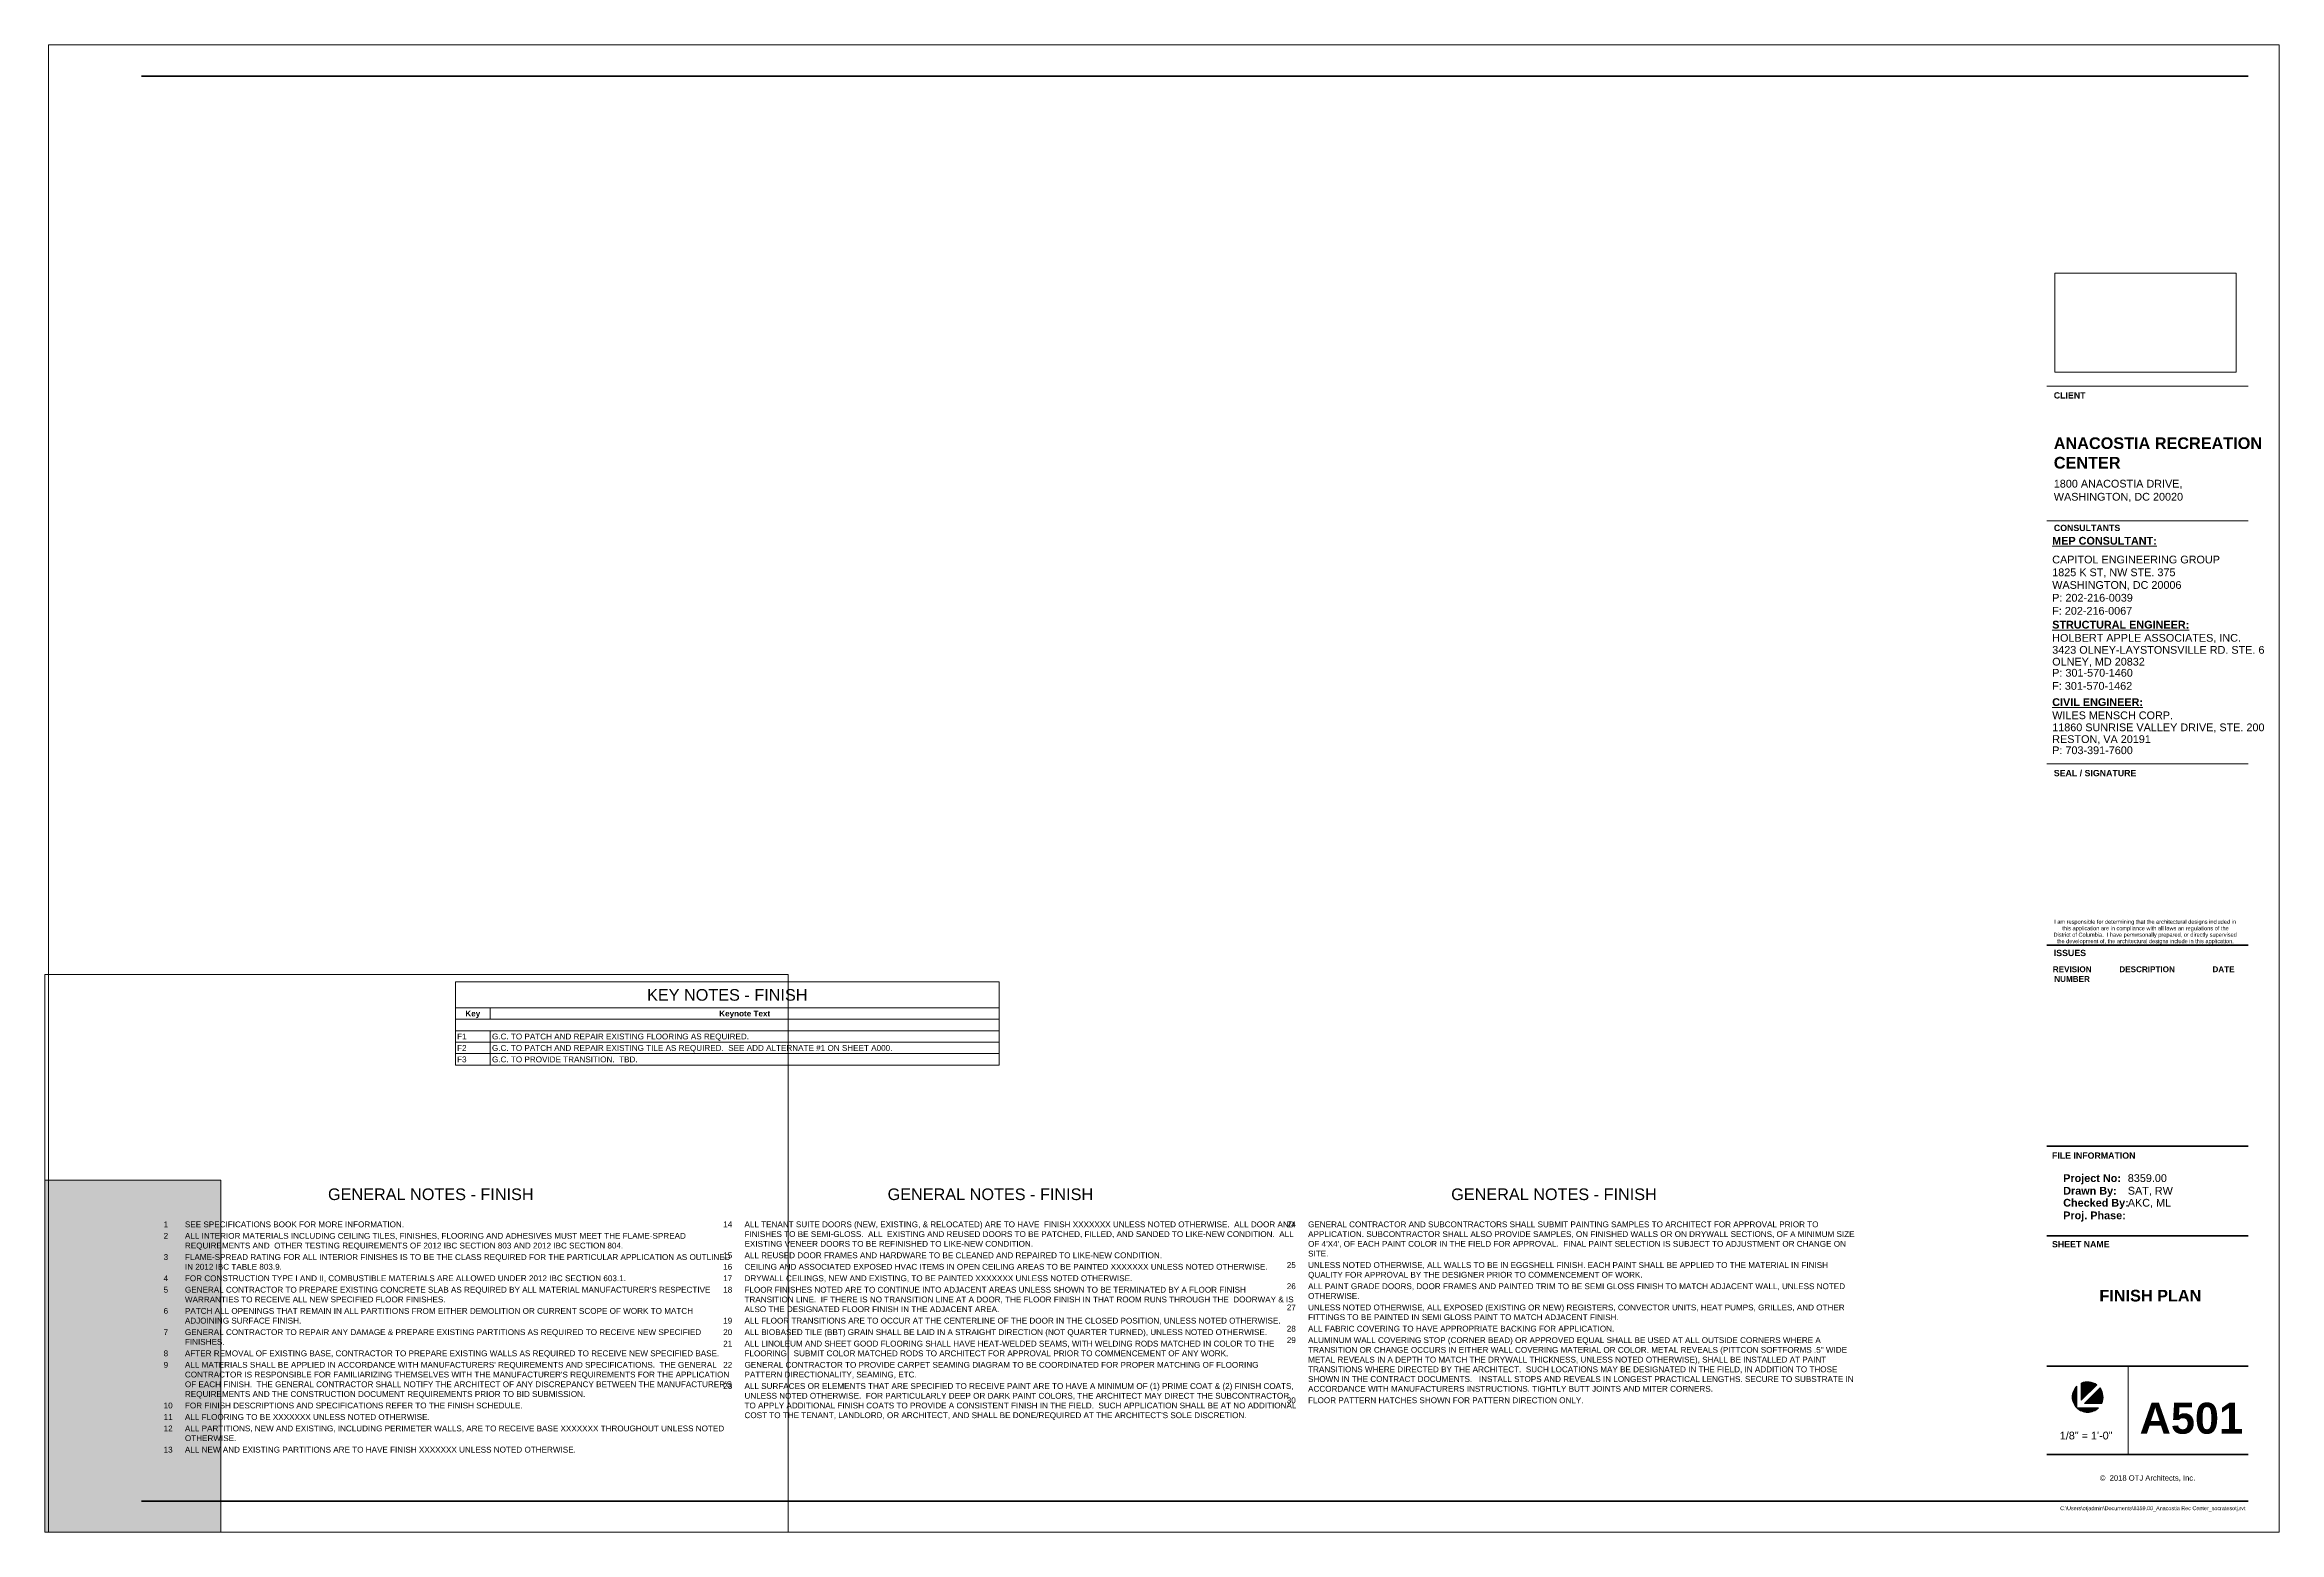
# Paper-space layout 'Layout1' of a CAD drawing. Header units: inches. Extents: x 0 to 36.1, y 0 to 24.
# The model-space entities are those that its viewports show. They can reach past a viewport. Long polylines and large blocks are cut down to what shows.
import ezdxf

# ---------------------------------------------------------------- set-up
doc = ezdxf.new("R2010")
doc.units = ezdxf.units.IN
doc.header["$MEASUREMENT"] = 0
for name, color, linetype, lineweight in [('A-ANNO-NOTE', 131, 'Continuous', 9), ('A-DETL-THIN', 151, 'Continuous', 9), ('A-WALL-PATT', 111, 'Continuous', 13), ('G-ANNO-SCHD', 231, 'Continuous', 9), ('G-ANNO-TTLB', 6, 'Continuous', 9), ('G-ANNO-TTLB-THIN', 151, 'Continuous', 9), ('G-ANNO-TTLB-WIDE', 214, 'Continuous', 50), ('I-WALL', 2, 'Continuous', 13)]:
    doc.layers.add(name, color=color, linetype=linetype, lineweight=lineweight)
doc.styles.add('Arial_1', font='arial.ttf', dxfattribs={"height": 0.06478088543391539})
doc.styles.add('Arial_B', font='arialbd.ttf', dxfattribs={"height": 0.09374999999999999})
doc.styles.add('Swis721 Lt BT_1', font='swissl.ttf', dxfattribs={"height": 0.1875})
doc.styles.add('Swis721 Lt BT_2', font='swissl.ttf', dxfattribs={"height": 0.09374999999999999})
doc.styles.add('Swis721 Lt BT_3', font='swissl.ttf', dxfattribs={"height": 0.08808360477741585})
doc.styles.add('Swis721 Lt BT_4', font='swissl.ttf', dxfattribs={"height": 0.125})
doc.styles.add('Swis721 Lt BT_5', font='swissl.ttf', dxfattribs={"height": 0.06249999999999999})
doc.styles.add('Swis721 Lt BT_B_1', font='', dxfattribs={"height": 0.09374999999999999})
doc.styles.add('Swis721 Lt BT_B_2', font='', dxfattribs={"height": 0.1015625})
doc.styles.add('Swis721 Lt BT_B_3', font='', dxfattribs={"height": 0.125})
doc.styles.add('Swis721 Lt BT_B_4', font='', dxfattribs={"height": 0.5})
doc.styles.add('Swis721 Lt BT_B_5', font='', dxfattribs={"height": 0.1875})
doc.styles.get('Swis721 Lt BT_B_1').set_extended_font_data('Swis721 Lt BT', bold=True)
doc.styles.get('Swis721 Lt BT_B_2').set_extended_font_data('Swis721 Lt BT', bold=True)
doc.styles.get('Swis721 Lt BT_B_3').set_extended_font_data('Swis721 Lt BT', bold=True)
doc.styles.get('Swis721 Lt BT_B_4').set_extended_font_data('Swis721 Lt BT', bold=True)
doc.styles.get('Swis721 Lt BT_B_5').set_extended_font_data('Swis721 Lt BT', bold=True)
picture_1 = doc.add_image_def('image1.jpg', size_in_pixel=(2551, 1396))

# ---------------------------------------------------------------- blocks, each defined once
blk = doc.blocks.new('Titleblock - 24 x 36 - DC-6820859-FINISH PLAN')
at = {"layer": 'G-ANNO-TTLB'}
h = blk.add_hatch(color=256, dxfattribs=at)
edge = h.paths.add_edge_path(flags=0)
edge.add_line((32.74361574744325, 2.366289712525808), (32.74361574744327, 2.014726805234743))
edge.add_arc((32.91939720108876, 2.190508258880287), 0.2485925157591469, 134.9999999999976, 225.0000000000103, ccw=False)
h = blk.add_hatch(color=256, dxfattribs=at)
edge = h.paths.add_edge_path(flags=0)
edge.add_line((32.8167311932547, 2.139542678589014), (32.81673119325466, 2.416910400493113))
edge.add_arc((32.91939720108876, 2.190508258880245), 0.2485925157591927, 53.456519335273924, 114.39274636470441, ccw=False)
edge.add_line((33.06741730075156, 2.390228786085882), (32.8167311932547, 2.139542678589014))
h = blk.add_hatch(color=256, dxfattribs=at)
edge = h.paths.add_edge_path(flags=0)
edge.add_line((33.14579934270159, 2.087842251046302), (32.86843162079754, 2.087842251046258))
edge.add_line((32.86843162079754, 2.087842251046258), (33.11911772829433, 2.338528358543134))
edge.add_arc((32.91939720108875, 2.190508258880339), 0.2485925157591396, -24.392746364694688, 36.54348066473068, ccw=False)
h = blk.add_hatch(color=256, dxfattribs=at)
edge = h.paths.add_edge_path(flags=0)
edge.add_line((32.74361574744326, 2.014726805234754), (33.09517865473428, 2.014726805234801))
edge.add_arc((32.91939720108876, 2.190508258880287), 0.2485925157591318, 225.0000000000059, 315.00000000000745, ccw=False)
at = {"layer": 'A-ANNO-NOTE'}
for p, q in [((32.74361574744327, 2.014726805234758), (32.74361574744325, 2.366289712525811)), ((32.74361574744325, 2.366289712525808), (32.74361574744326, 2.014726805234765)), ((32.74361574744327, 2.014726805234743), (32.74361574744325, 2.366289712525808)), ((32.81673119325466, 2.416910400493112), (32.8167311932547, 2.139542678589013)), ((32.8167311932547, 2.139542678589013), (32.81673119325465, 2.416910400493112)), ((32.81673119325466, 2.416910400493113), (32.8167311932547, 2.139542678589014)), ((33.06741730075156, 2.390228786085883), (32.8167311932547, 2.139542678589013)), ((32.8167311932547, 2.139542678589013), (33.06741730075156, 2.390228786085883)), ((32.8167311932547, 2.139542678589014), (33.06741730075156, 2.390228786085882)), ((33.11911772829436, 2.338528358543076), (32.86843162079754, 2.087842251046256)), ((32.86843162079754, 2.087842251046256), (33.11911772829437, 2.338528358543076)), ((33.11911772829433, 2.338528358543134), (32.86843162079754, 2.087842251046258)), ((33.09517865473428, 2.014726805234809), (32.74361574744327, 2.01472680523476)), ((32.74361574744327, 2.014726805234754), (33.09517865473428, 2.014726805234806)), ((33.09517865473428, 2.014726805234801), (32.74361574744326, 2.014726805234754)), ((33.14579934270159, 2.087842251046303), (32.86843162079754, 2.087842251046256)), ((32.86843162079754, 2.087842251046256), (33.14579934270159, 2.087842251046302)), ((32.86843162079754, 2.087842251046258), (33.14579934270159, 2.087842251046302))]:
    blk.add_line(p, q, dxfattribs=at)
for centre, radius, start, end in [((32.91939720108876, 2.190508258880286), 0.2485925157591469, 134.9999999999965, 225.00000000001), ((32.91939720108875, 2.190508258880294), 0.2485925157591369, 134.9999999999938, 224.9999999953102), ((32.91939720108876, 2.190508258880287), 0.2485925157591469, 134.999999999997, 225.0000000000097), ((32.91939720108876, 2.190508258880231), 0.2485925157591984, 53.45651933527447, 114.392746364705), ((32.91939720108876, 2.190508258880229), 0.2485925157592041, 53.45651933527543, 114.3927463647047), ((32.91939720108876, 2.190508258880245), 0.2485925157591927, 53.45651933527354, 114.3927463647041), ((32.91939720108876, 2.190508258880342), 0.2485925157591301, 335.6072536353043, 36.54348066473037), ((32.91939720108876, 2.19050825888034), 0.248592515759132, 335.607253635315, 36.54348066473069), ((32.91939720108875, 2.190508258880339), 0.2485925157591396, 335.607253635305, 36.54348066473039), ((32.91939720108876, 2.190508258880285), 0.2485925157591318, 225.000000000007, 315.0000000000085), ((32.91939720108875, 2.190508258880294), 0.2485925157591318, 224.9999999953095, 315.0000000000063), ((32.91939720108876, 2.190508258880287), 0.2485925157591369, 225.000000000006, 315.0000000000064)]:
    blk.add_arc(centre, radius, start, end, dxfattribs=at)
at = {"layer": 'G-ANNO-TTLB'}
for p, q in [((0.0124999999999992, 24.0125), (0.0124999999999992, 0.01249999999988205)), ((36.0125, 24.0125), (0.01249999999999929, 24.0125)), ((36.0125, 0.01249999999988205), (36.0125, 24.0125)), ((32.26249999999998, 18.50182749999995), (35.51249999999998, 18.50182749999995)), ((32.26249999999998, 18.50182749999995), (35.51249999999998, 18.50182749999995)), ((0.0124999999999992, 0.01249999999988205), (36.0125, 0.01249999999988205))]:
    blk.add_line(p, q, dxfattribs=at)
at = {"layer": 'G-ANNO-TTLB-THIN'}
for p, q in [((32.26249999999998, 16.33142379176223), (35.51249999999999, 16.33142379176223)), ((32.26249999999997, 12.40733910714828), (35.51249999999999, 12.40733910714828)), ((33.57501179533868, 2.690203614458643), (33.57501179533868, 1.262499999999882))]:
    blk.add_line(p, q, dxfattribs=at)
at = {"layer": 'G-ANNO-TTLB-WIDE'}
for p, q in [((35.51249999999999, 23.50249999999988), (1.512500000000036, 23.50249999999988)), ((32.26249999999997, 9.481457673865455), (35.51249999999999, 9.481457673865455)), ((35.51249999999999, 6.23808437727519), (32.26249999999996, 6.238084377275201)), ((35.51249999999999, 4.791063195861031), (32.26249999999996, 4.791063195861041)), ((32.26249999999996, 2.690203614458643), (35.51249999999999, 2.690203614458643)), ((32.26249999999995, 1.262499999999882), (35.51249999999999, 1.262499999999882)), ((1.512499999999998, 0.512499999999882), (32.26249999999998, 0.512499999999882)), ((32.26249999999998, 0.512499999999882), (35.51249999999999, 0.512499999999882))]:
    blk.add_line(p, q, dxfattribs=at)
at = {"layer": 'G-ANNO-TTLB', "attachment_point": 1}
for s, insert, char_height, width, style in [('CLIENT', (32.37337726309555, 18.4048593631446), 0.1015625, 0.5712812499999999, 'Swis721 Lt BT_B_2'), ('CONSULTANTS', (32.37428590828188, 16.26570565490687), 0.1015625, 1.199375, 'Swis721 Lt BT_B_2'), ('\\LMEP CONSULTANT:', (32.34764723457467, 16.07048089578847), 0.125, 1.94425, 'Swis721 Lt BT_B_3'), ('SEAL / SIGNATURE', (32.37325769334894, 12.31016955427129), 0.1015625, 1.4834375, 'Swis721 Lt BT_B_2'), ('I am responsible for determining that the architectural designs included in ', (32.37976370421768, 9.891953396049294), 0.06478088543391539, 3.519218749999999, 'Arial_1'), ('this application are in compliance with all laws an regulations of the ', (32.50997203755102, 9.787786729382626), 0.06478088543391539, 3.209906249999999, 'Arial_1'), ('District of Columbia.  I have pemvrsonally prepared, or directly supervised ', (32.36934703755102, 9.68362006271596), 0.06478088543391539, 3.53184375, 'Arial_1'), ('ISSUES', (32.37329619640249, 9.407423061719072), 0.1015625, 0.5807499999999998, 'Swis721 Lt BT_B_2'), ('the development of, the architectural designs include in this application.', (32.42143037088435, 9.579453396049294), 0.06478088543391539, 3.392968749999999, 'Arial_1'), ('REVISION', (32.35695457809687, 9.140284603439184), 0.09374999999999999, 0.7638124999999998, 'Arial_B'), ('DESCRIPTION', (33.43154503972991, 9.140284603439184), 0.09374999999999999, 1.098375, 'Arial_B'), ('DATE', (34.9337205070849, 9.140284603439184), 0.09374999999999999, 0.4355624999999999, 'Arial_B'), ('NUMBER', (32.38039207809687, 8.984034603439184), 0.09374999999999999, 0.7101562499999998, 'Arial_B'), ('FILE INFORMATION', (32.3437895233209, 6.137686378713225), 0.1015625, 1.51815625, 'Swis721 Lt BT_B_2'), ('Project No:', (32.5251891811193, 5.786302740495375), 0.125, 1.05103125, 'Swis721 Lt BT_B_3'), ('Drawn By:', (32.5251891811193, 5.582971810793804), 0.125, 0.9658125, 'Swis721 Lt BT_B_3'), ('Checked By:', (32.5251891811193, 5.388781716767459), 0.125, 1.20253125, 'Swis721 Lt BT_B_3'), ('Proj. Phase:', (32.5251891811193, 5.185169475354638), 0.125, 1.13625, 'Swis721 Lt BT_B_3'), ('SHEET NAME', (32.3437895233209, 4.70809458642389), 0.1015625, 1.0415625, 'Swis721 Lt BT_B_2'), ('©  2018 OTJ Architects, Inc.', (33.11587570819173, 0.9295714964828042), 0.08808360477741585, 1.855875, 'Swis721 Lt BT_3')]:
    blk.add_mtext(s, dxfattribs=dict(at, insert=insert, char_height=char_height, width=width, style=style))
at = {"layer": 'G-ANNO-TTLB'}
image = blk.add_image(picture_1, insert=(32.39115841158299, 18.72602272428799), size_in_units=(2.92585334867135, 1.601133388767229), dxfattribs=at)
image.dxf.flags = 7

msp = doc.modelspace()

# ---------------------------------------------------------------- hatches: boundary and pattern name
at = {"layer": 'A-WALL-PATT', "lineweight": 9}
msp.add_hatch(color=7, dxfattribs=at).paths.add_polyline_path([(-4.334693994157191, -111.4188982957505), (1.790306005842694, -111.4188982957505), (1.790306005843035, 6.074894114387461), (-4.33469399415685, 6.074894114387461), (-4.334693994157191, -36.80411237780685)], flags=0)

# ---------------------------------------------------------------- linework, layer by layer
at = {"layer": 'I-WALL', "color": 8, "lineweight": 20}
for p, q in [((1.790306005843007, 6.074894114387456), (-123.482177236282, 6.074894114387674)), ((1.790306005842818, -111.4188982957502), (1.790306005843007, 6.074894114387461))]:
    msp.add_line(p, q, dxfattribs=at)

psp = doc.layouts.get("Layout1")

# ---------------------------------------------------------------- linework, layer by layer
at = {"layer": 'A-DETL-THIN'}
for p, q in [((6.62713438749234, 8.880695114661096), (6.62713438749234, 8.464028447994428)), ((15.40331020281874, 8.880695114661096), (6.627134387492341, 8.880695114661096)), ((15.40331020281874, 8.464028447994428), (15.40331020281874, 8.880695114661096)), ((6.62713438749234, 8.464028447994428), (6.62713438749234, 7.538198794180802)), ((6.62713438749234, 8.464028447994428), (15.40331020281874, 8.464028447994428)), ((7.190146623429904, 8.464028447994428), (7.190146623429904, 8.278862517231703)), ((15.40331020281874, 8.464028447994428), (15.40331020281874, 7.538198794180802)), ((7.190146623429904, 8.278862517231703), (6.62713438749234, 8.278862517231703)), ((7.190146623429904, 8.093696586468978), (6.62713438749234, 8.093696586468978)), ((15.40331020281874, 8.278862517231703), (7.190146623429905, 8.278862517231703)), ((15.40331020281874, 8.093696586468978), (7.190146623429905, 8.093696586468978)), ((7.190146623429904, 8.093696586468978), (7.190146623429904, 7.908530655706252)), ((7.190146623429904, 7.908530655706252), (6.62713438749234, 7.908530655706252)), ((7.190146623429904, 7.723364724943527), (6.62713438749234, 7.723364724943527)), ((15.40331020281874, 7.908530655706252), (7.190146623429905, 7.908530655706252)), ((7.190146623429904, 7.908530655706252), (7.190146623429904, 7.723364724943527)), ((15.40331020281874, 7.723364724943527), (7.190146623429905, 7.723364724943527)), ((7.190146623429904, 7.723364724943527), (7.190146623429904, 7.538198794180801)), ((15.40331020281874, 7.538198794180802), (6.627134387492341, 7.538198794180802))]:
    psp.add_line(p, q, dxfattribs=at)

# ---------------------------------------------------------------- block references
at = {"layer": 'G-ANNO-TTLB'}
psp.add_blockref('Titleblock - 24 x 36 - DC-6820859-FINISH PLAN', (0.04919969163946534, -0.008514336461123716), dxfattribs=at)

# ---------------------------------------------------------------- texts
at = {"layer": 'G-ANNO-SCHD', "line_spacing_factor": 1.005061956881442}
for s, insert, char_height, width, attachment_point, style in [('KEY NOTES - FINISH', (11.01522229515554, 8.765637222870128), 0.1875, 2.87762572135202, 2, 'Swis721 Lt BT_1'), ('Key', (6.908640505461122, 8.41808320338425), 0.09374999999999999, 0.2587963726298433, 2, 'Swis721 Lt BT_B_1'), ('Keynote Text', (11.29672841312432, 8.41808320338425), 0.09374999999999999, 0.8879802143446, 2, 'Swis721 Lt BT_B_1'), ('F1', (6.65525938749234, 8.047751341858797), 0.09374999999999999, 0.1721352019785655, 1, 'Swis721 Lt BT_2'), ('G.C. TO PATCH AND REPAIR EXISTING FLOORING AS REQUIRED.', (7.218271623429904, 8.047751341858797), 0.09374999999999999, 4.616784830997526, 1, 'Swis721 Lt BT_2'), ('F2', (6.65525938749234, 7.862585411096073), 0.09374999999999999, 0.1721352019785655, 1, 'Swis721 Lt BT_2'), ('F3', (6.65525938749234, 7.677419480333347), 0.09374999999999999, 0.1721352019785655, 1, 'Swis721 Lt BT_2'), ('G.C. TO PATCH AND REPAIR EXISTING TILE AS REQUIRED.  SEE ADD ALTERNATE #1 ON SHEET A000.', (7.218271623429904, 7.862585411096073), 0.09374999999999999, 7.210684253915909, 1, 'Swis721 Lt BT_2'), ('G.C. TO PROVIDE TRANSITION.  TBD.', (7.218271623429904, 7.677419480333347), 0.09374999999999999, 2.610519373454245, 1, 'Swis721 Lt BT_2'), ('GENERAL NOTES - FINISH', (6.231130581511564, 5.548535078651036), 0.1875, 3.706248969497114, 2, 'Swis721 Lt BT_1'), ('GENERAL NOTES - FINISH', (15.26152692982612, 5.548535078651036), 0.1875, 3.706248969497114, 2, 'Swis721 Lt BT_1'), ('GENERAL NOTES - FINISH', (24.35653680475587, 5.548535078651036), 0.1875, 3.706248969497114, 2, 'Swis721 Lt BT_1'), ('2', (1.91931819148739, 4.830649197639707), 0.09374999999999999, 0.08309975267930748, 1, 'Swis721 Lt BT_2'), ('1', (1.91931819148739, 5.015815128402433), 0.09374999999999999, 0.08309975267930748, 1, 'Swis721 Lt BT_2'), ('ALL INTERIOR MATERIALS INCLUDING CEILING TILES, FINISHES, FLOORING AND ADHESIVES MUST MEET THE FLAME-SPREAD\\PREQUIREMENTS AND  OTHER TESTING REQUIREMENTS OF 2012 IBC SECTION 803 AND 2012 IBC SECTION 804.', (2.263068191487389, 4.830649197639707), 0.09374999999999999, 8.99258037922506, 1, 'Swis721 Lt BT_2'), ('SEE SPECIFICATIONS BOOK FOR MORE INFORMATION.', (2.263068191487389, 5.015815128402433), 0.09374999999999999, 3.955548227535036, 1, 'Swis721 Lt BT_2'), ('14', (10.94971453980195, 5.015815128402433), 0.09374999999999999, 0.166199505358615, 1, 'Swis721 Lt BT_2'), ('ALL TENANT SUITE DOORS (NEW, EXISTING, & RELOCATED) ARE TO HAVE  FINISH XXXXXXX UNLESS NOTED OTHERWISE.  ALL DOOR AND\\PFINISHES TO BE SEMI-GLOSS.  ALL  EXISTING AND REUSED DOORS TO BE PATCHED, FILLED, AND SANDED TO LIKE-NEW CONDITION.  ALL\\PEXISTING VENEER DOORS TO BE REFINISHED TO LIKE-NEW CONDITION.', (11.29346453980195, 5.015815128402433), 0.09374999999999999, 9.923297609233304, 1, 'Swis721 Lt BT_2'), ('24', (20.04472441473169, 5.015815128402433), 0.09374999999999999, 0.166199505358615, 1, 'Swis721 Lt BT_2'), ("GENERAL CONTRACTOR AND SUBCONTRACTORS SHALL SUBMIT PAINTING SAMPLES TO ARCHITECT FOR APPROVAL PRIOR TO\\PAPPLICATION. SUBCONTRACTOR SHALL ALSO PROVIDE SAMPLES, ON FINISHED WALLS OR ON DRYWALL SECTIONS, OF A MINIMUM SIZE\\POF 4'X4', OF EACH PAINT COLOR IN THE FIELD FOR APPROVAL.  FINAL PAINT SELECTION IS SUBJECT TO ADJUSTMENT OR CHANGE ON\\PSITE.", (20.38847441473169, 5.015815128402433), 0.09374999999999999, 9.848507831821927, 1, 'Swis721 Lt BT_2'), ('3', (1.91931819148739, 4.488442336114256), 0.09374999999999999, 0.08309975267930748, 1, 'Swis721 Lt BT_2'), ('FLAME-SPREAD RATING FOR ALL INTERIOR FINISHES IS TO BE THE CLASS REQUIRED FOR THE PARTICULAR APPLICATION AS OUTLINED\\PIN 2012 IBC TABLE 803.9.', (2.263068191487389, 4.488442336114256), 0.09374999999999999, 9.76303380049464, 1, 'Swis721 Lt BT_2'), ('15', (10.94971453980195, 4.516567336114256), 0.09374999999999999, 0.166199505358615, 1, 'Swis721 Lt BT_2'), ('16', (10.94971453980195, 4.331401405351532), 0.09374999999999999, 0.166199505358615, 1, 'Swis721 Lt BT_2'), ('ALL REUSED DOOR FRAMES AND HARDWARE TO BE CLEANED AND REPAIRED TO LIKE-NEW CONDITION.', (11.29346453980195, 4.516567336114256), 0.09374999999999999, 7.532399010717228, 1, 'Swis721 Lt BT_2'), ('CEILING AND ASSOCIATED EXPOSED HVAC ITEMS IN OPEN CEILING AREAS TO BE PAINTED XXXXXXX UNLESS NOTED OTHERWISE.', (11.29346453980195, 4.331401405351532), 0.09374999999999999, 9.355845012366032, 1, 'Swis721 Lt BT_2'), ('25', (20.04472441473169, 4.359526405351531), 0.09374999999999999, 0.166199505358615, 1, 'Swis721 Lt BT_2'), ('UNLESS NOTED OTHERWISE, ALL WALLS TO BE IN EGGSHELL FINISH. EACH PAINT SHALL BE APPLIED TO THE MATERIAL IN FINISH\\PQUALITY FOR APPROVAL BY THE DESIGNER PRIOR TO COMMENCEMENT OF WORK.', (20.38847441473169, 4.359526405351531), 0.09374999999999999, 9.343973619126132, 1, 'Swis721 Lt BT_2'), ('4', (1.91931819148739, 4.146235474588805), 0.09374999999999999, 0.08309975267930748, 1, 'Swis721 Lt BT_2'), ('FOR CONSTRUCTION TYPE I AND II, COMBUSTIBLE MATERIALS ARE ALLOWED UNDER 2012 IBC SECTION 603.1.', (2.263068191487389, 4.146235474588805), 0.09374999999999999, 7.946710634789777, 1, 'Swis721 Lt BT_2'), ('17', (10.94971453980195, 4.146235474588805), 0.09374999999999999, 0.166199505358615, 1, 'Swis721 Lt BT_2'), ('DRYWALL CEILINGS, NEW AND EXISTING, TO BE PAINTED XXXXXXX UNLESS NOTED OTHERWISE.', (11.29346453980195, 4.146235474588805), 0.09374999999999999, 6.911525144270402, 1, 'Swis721 Lt BT_2'), ('26', (20.04472441473169, 4.01731954382608), 0.09374999999999999, 0.166199505358615, 1, 'Swis721 Lt BT_2'), ('ALL PAINT GRADE DOORS, DOOR FRAMES AND PAINTED TRIM TO BE SEMI GLOSS FINISH TO MATCH ADJACENT WALL, UNLESS NOTED\\POTHERWISE.', (20.38847441473169, 4.01731954382608), 0.09374999999999999, 9.690618301731243, 1, 'Swis721 Lt BT_2'), ('5', (1.91931819148739, 3.961069543826081), 0.09374999999999999, 0.08309975267930748, 1, 'Swis721 Lt BT_2'), ('6', (1.91931819148739, 3.618862682300629), 0.09374999999999999, 0.08309975267930748, 1, 'Swis721 Lt BT_2'), ('PATCH ALL OPENINGS THAT REMAIN IN ALL PARTITIONS FROM EITHER DEMOLITION OR CURRENT SCOPE OF WORK TO MATCH\\PADJOINING SURFACE FINISH.', (2.263068191487389, 3.618862682300629), 0.09374999999999999, 9.145721352019784, 1, 'Swis721 Lt BT_2'), ("GENERAL CONTRACTOR TO PREPARE EXISTING CONCRETE SLAB AS REQUIRED BY ALL MATERIAL MANUFACTURER'S RESPECTIVE\\PWARRANTIES TO RECEIVE ALL NEW SPECIFIED FLOOR FINISHES.", (2.263068191487389, 3.961069543826081), 0.09374999999999999, 9.365342126957954, 1, 'Swis721 Lt BT_2'), ('18', (10.94971453980195, 3.961069543826081), 0.09374999999999999, 0.166199505358615, 1, 'Swis721 Lt BT_2'), ('FLOOR FINISHES NOTED ARE TO CONTINUE INTO ADJACENT AREAS UNLESS SHOWN TO BE TERMINATED BY A FLOOR FINISH\\PTRANSITION LINE.  IF THERE IS NO TRANSITION LINE AT A DOOR, THE FLOOR FINISH IN THAT ROOM RUNS THROUGH THE  DOORWAY & IS\\PALSO THE DESIGNATED FLOOR FINISH IN THE ADJACENT AREA.', (11.29346453980195, 3.961069543826081), 0.09374999999999999, 9.88174773289365, 1, 'Swis721 Lt BT_2'), ('27', (20.04472441473169, 3.67511268230063), 0.09374999999999999, 0.166199505358615, 1, 'Swis721 Lt BT_2'), ('UNLESS NOTED OTHERWISE, ALL EXPOSED (EXISTING OR NEW) REGISTERS, CONVECTOR UNITS, HEAT PUMPS, GRILLES, AND OTHER\\PFITTINGS TO BE PAINTED IN SEMI GLOSS PAINT TO MATCH ADJACENT FINISH.', (20.38847441473169, 3.67511268230063), 0.09374999999999999, 9.613454245671887, 1, 'Swis721 Lt BT_2'), ('7', (1.91931819148739, 3.276655820775179), 0.09374999999999999, 0.08309975267930748, 1, 'Swis721 Lt BT_2'), ('GENERAL CONTRACTOR TO REPAIR ANY DAMAGE & PREPARE EXISTING PARTITIONS AS REQUIRED TO RECEIVE NEW SPECIFIED\\PFINISHES.', (2.263068191487389, 3.276655820775179), 0.09374999999999999, 9.195581203627368, 1, 'Swis721 Lt BT_2'), ('20', (10.94971453980195, 3.276655820775179), 0.09374999999999999, 0.166199505358615, 1, 'Swis721 Lt BT_2'), ('19', (10.94971453980195, 3.461821751537904), 0.09374999999999999, 0.166199505358615, 1, 'Swis721 Lt BT_2'), ('ALL FLOOR TRANSITIONS ARE TO OCCUR AT THE CENTERLINE OF THE DOOR IN THE CLOSED POSITION, UNLESS NOTED OTHERWISE.', (11.29346453980195, 3.461821751537904), 0.09374999999999999, 9.647881286067598, 1, 'Swis721 Lt BT_2'), ('ALL BIOBASED TILE (BBT) GRAIN SHALL BE LAID IN A STRAIGHT DIRECTION (NOT QUARTER TURNED), UNLESS NOTED OTHERWISE.', (11.29346453980195, 3.276655820775179), 0.09374999999999999, 9.386710634789775, 1, 'Swis721 Lt BT_2'), ('28', (20.04472441473169, 3.332905820775179), 0.09374999999999999, 0.166199505358615, 1, 'Swis721 Lt BT_2'), ('ALL FABRIC COVERING TO HAVE APPROPRIATE BACKING FOR APPLICATION.', (20.38847441473169, 3.332905820775179), 0.09374999999999999, 5.485770816158284, 1, 'Swis721 Lt BT_2'), ('8', (1.91931819148739, 2.934448959249728), 0.09374999999999999, 0.08309975267930748, 1, 'Swis721 Lt BT_2'), ('AFTER REMOVAL OF EXISTING BASE, CONTRACTOR TO PREPARE EXISTING WALLS AS REQUIRED TO RECEIVE NEW SPECIFIED BASE.', (2.263068191487389, 2.934448959249728), 0.09374999999999999, 9.511360263808736, 1, 'Swis721 Lt BT_2'), ('21', (10.94971453980195, 3.091489890012454), 0.09374999999999999, 0.166199505358615, 1, 'Swis721 Lt BT_2'), ('ALL LINOLEUM AND SHEET GOOD FLOORING SHALL HAVE HEAT-WELDED SEAMS, WITH WELDING RODS MATCHED IN COLOR TO THE\\PFLOORING.  SUBMIT COLOR MATCHED RODS TO ARCHITECT FOR APPROVAL PRIOR TO COMMENCEMENT OF ANY WORK.', (11.29346453980195, 3.091489890012454), 0.09374999999999999, 9.595647155812035, 1, 'Swis721 Lt BT_2'), ('29', (20.04472441473169, 3.147739890012454), 0.09374999999999999, 0.166199505358615, 1, 'Swis721 Lt BT_2'), ('ALUMINUM WALL COVERING STOP (CORNER BEAD) OR APPROVED EQUAL SHALL BE USED AT ALL OUTSIDE CORNERS WHERE A\\PTRANSITION OR CHANGE OCCURS IN EITHER WALL COVERING MATERIAL OR COLOR. METAL REVEALS (PITTCON SOFTFORMS .5" WIDE\\PMETAL REVEALS IN A DEPTH TO MATCH THE DRYWALL THICKNESS, UNLESS NOTED OTHERWISE), SHALL BE INSTALLED AT PAINT\\PTRANSITIONS WHERE DIRECTED BY THE ARCHITECT.  SUCH LOCATIONS MAY BE DESIGNATED IN THE FIELD, IN ADDITION TO THOSE\\PSHOWN IN THE CONTRACT DOCUMENTS.   INSTALL STOPS AND REVEALS IN LONGEST PRACTICAL LENGTHS. SECURE TO SUBSTRATE IN\\PACCORDANCE WITH MANUFACTURERS INSTRUCTIONS. TIGHTLY BUTT JOINTS AND MITER CORNERS.', (20.38847441473169, 3.147739890012454), 0.09374999999999999, 9.804583676834293, 1, 'Swis721 Lt BT_2'), ('9', (1.91931819148739, 2.749283028487003), 0.09374999999999999, 0.08309975267930748, 1, 'Swis721 Lt BT_2'), ("ALL MATERIALS SHALL BE APPLIED IN ACCORDANCE WITH MANUFACTURERS' REQUIREMENTS AND SPECIFICATIONS.  THE GENERAL\\PCONTRACTOR IS RESPONSIBLE FOR FAMILIARIZING THEMSELVES WITH THE MANUFACTURER'S REQUIREMENTS FOR THE APPLICATION\\POF EACH FINISH.  THE GENERAL CONTRACTOR SHALL NOTIFY THE ARCHITECT OF ANY DISCREPANCY BETWEEN THE MANUFACTURER'S\\PREQUIREMENTS AND THE CONSTRUCTION DOCUMENT REQUIREMENTS PRIOR TO BID SUBMISSION.", (2.263068191487389, 2.749283028487003), 0.09374999999999999, 9.812893652102225, 1, 'Swis721 Lt BT_2'), ('22', (10.94971453980195, 2.749283028487003), 0.09374999999999999, 0.166199505358615, 1, 'Swis721 Lt BT_2'), ('GENERAL CONTRACTOR TO PROVIDE CARPET SEAMING DIAGRAM TO BE COORDINATED FOR PROPER MATCHING OF FLOORING\\PPATTERN DIRECTIONALITY, SEAMING, ETC.', (11.29346453980195, 2.749283028487003), 0.09374999999999999, 9.266809563066776, 1, 'Swis721 Lt BT_2'), ('23', (10.94971453980195, 2.407076166961552), 0.09374999999999999, 0.166199505358615, 1, 'Swis721 Lt BT_2'), ("ALL SURFACES OR ELEMENTS THAT ARE SPECIFIED TO RECEIVE PAINT ARE TO HAVE A MINIMUM OF (1) PRIME COAT & (2) FINISH COATS,\\PUNLESS NOTED OTHERWISE.  FOR PARTICULARLY DEEP OR DARK PAINT COLORS, THE ARCHITECT MAY DIRECT THE SUBCONTRACTOR\\PTO APPLY ADDITIONAL FINISH COATS TO PROVIDE A CONSISTENT FINISH IN THE FIELD.  SUCH APPLICATION SHALL BE AT NO ADDITIONAL\\PCOST TO THE TENANT, LANDLORD, OR ARCHITECT, AND SHALL BE DONE/REQUIRED AT THE ARCHITECT'S SOLE DISCRETION.", (11.29346453980195, 2.407076166961552), 0.09374999999999999, 9.924484748557296, 1, 'Swis721 Lt BT_2'), ('30', (20.04472441473169, 2.177369305436102), 0.09374999999999999, 0.166199505358615, 1, 'Swis721 Lt BT_2'), ('FLOOR PATTERN HATCHES SHOWN FOR PATTERN DIRECTION ONLY.', (20.38847441473169, 2.177369305436102), 0.09374999999999999, 4.944435284418796, 1, 'Swis721 Lt BT_2'), ('10', (1.91931819148739, 2.092994305436101), 0.09374999999999999, 0.166199505358615, 1, 'Swis721 Lt BT_2'), ('11', (1.91931819148739, 1.907828374673376), 0.09374999999999999, 0.166199505358615, 1, 'Swis721 Lt BT_2'), ('ALL FLOORING TO BE XXXXXXX UNLESS NOTED OTHERWISE.', (2.263068191487389, 1.907828374673376), 0.09374999999999999, 4.374608408903544, 1, 'Swis721 Lt BT_2'), ('FOR FINISH DESCRIPTIONS AND SPECIFICATIONS REFER TO THE FINISH SCHEDULE.', (2.263068191487389, 2.092994305436101), 0.09374999999999999, 6.063907666941466, 1, 'Swis721 Lt BT_2'), ('12', (1.91931819148739, 1.72266244391065), 0.09374999999999999, 0.166199505358615, 1, 'Swis721 Lt BT_2'), ('ALL PARTITIONS, NEW AND EXISTING, INCLUDING PERIMETER WALLS, ARE TO RECEIVE BASE XXXXXXX THROUGHOUT UNLESS NOTED\\POTHERWISE.', (2.263068191487389, 1.72266244391065), 0.09374999999999999, 9.628887056883757, 1, 'Swis721 Lt BT_2'), ('13', (1.91931819148739, 1.380455582385199), 0.09374999999999999, 0.166199505358615, 1, 'Swis721 Lt BT_2'), ('ALL NEW AND EXISTING PARTITIONS ARE TO HAVE FINISH XXXXXXX UNLESS NOTED OTHERWISE.', (2.263068191487389, 1.380455582385199), 0.09374999999999999, 6.951887881286066, 1, 'Swis721 Lt BT_2')]:
    psp.add_mtext(s, dxfattribs=dict(at, insert=insert, char_height=char_height, width=width, attachment_point=attachment_point, style=style))
at = {"layer": 'G-ANNO-TTLB', "attachment_point": 1}
for s, insert, char_height, width, style in [('ANACOSTIA RECREATION', (32.42245738498841, 17.667606940445), 0.1875, 3.7811875, 'Swis721 Lt BT_B_5'), ('CENTER', (32.42245738498841, 17.35250277377833), 0.1875, 1.224625, 'Swis721 Lt BT_B_5'), ('1800 ANACOSTIA DRIVE,', (32.42245738498841, 16.983084786426), 0.125, 2.34825, 'Swis721 Lt BT_4'), ('WASHINGTON, DC 20020', (32.42245738498841, 16.772147286426), 0.125, 2.4050625, 'Swis721 Lt BT_4'), ('CAPITOL ENGINEERING GROUP', (32.39684692621413, 15.75896350712067), 0.125, 3.067874999999999, 'Swis721 Lt BT_4'), ('1825 K ST, NW STE. 375', (32.39684692621413, 15.55267625262296), 0.125, 2.275656249999999, 'Swis721 Lt BT_4'), ('WASHINGTON, DC 20006', (32.39684692621413, 15.34878671566236), 0.125, 2.4050625, 'Swis721 Lt BT_4'), ('P: 202-216-0039', (32.39684692621413, 15.142394812085), 0.125, 1.51815625, 'Swis721 Lt BT_4'), ('F: 202-216-0067', (32.39684692621413, 14.931457312085), 0.125, 1.511843749999999, 'Swis721 Lt BT_4'), ('\\LSTRUCTURAL ENGINEER:', (32.39684692621413, 14.70832232093118), 0.125, 2.521843749999999, 'Swis721 Lt BT_B_3'), ('HOLBERT APPLE ASSOCIATES, INC.', (32.39684692621413, 14.49571179051938), 0.125, 3.43715625, 'Swis721 Lt BT_4'), ('3423 OLNEY-LAYSTONSVILLE RD. STE. 6', (32.39684692621413, 14.30127345906981), 0.125, 3.866406249999999, 'Swis721 Lt BT_4'), ('OLNEY, MD 20832', (32.39684692621412, 14.11107818081557), 0.125, 1.729625, 'Swis721 Lt BT_4'), ('P: 301-570-1460', (32.39684692621412, 13.93158755110777), 0.125, 1.51815625, 'Swis721 Lt BT_4'), ('F: 301-570-1462', (32.39684692621412, 13.72065005110777), 0.125, 1.511843749999999, 'Swis721 Lt BT_4'), ('\\LCIVIL ENGINEER:', (32.39684692621413, 13.45832232093118), 0.125, 1.672812499999999, 'Swis721 Lt BT_B_3'), ('WILES MENSCH CORP.', (32.39684692621413, 13.24571179051938), 0.125, 2.222, 'Swis721 Lt BT_4'), ('11860 SUNRISE VALLEY DRIVE, STE. 200', (32.39684692621413, 13.05127345906981), 0.125, 3.853781249999999, 'Swis721 Lt BT_4'), ('RESTON, VA 20191', (32.39684692621412, 12.86107818081557), 0.125, 1.805375, 'Swis721 Lt BT_4'), ('P: 703-391-7600', (32.39684692621412, 12.68158755110777), 0.125, 1.51815625, 'Swis721 Lt BT_4'), ('8359.00', (33.61669270407861, 5.777788404034252), 0.125, 0.7385624999999999, 'Swis721 Lt BT_4'), ('SAT, RW', (33.61669270407861, 5.57445747433268), 0.125, 0.8048437499999997, 'Swis721 Lt BT_4'), ('AKC, ML', (33.61669270407861, 5.380267380306336), 0.125, 0.81115625, 'Swis721 Lt BT_4'), ('FINISH PLAN', (33.15857933683907, 3.912324474036881), 0.1875, 1.87165625, 'Swis721 Lt BT_B_5'), ('A501', (33.80762169262675, 2.090899195556992), 0.5, 1.87796875, 'Swis721 Lt BT_B_4'), (' 1/8" = 1\'-0"', (32.47039972368086, 1.623615378279966), 0.125, 1.07628125, 'Swis721 Lt BT_4')]:
    psp.add_mtext(s, dxfattribs=dict(at, insert=insert, char_height=char_height, width=width, style=style))

# ---------------------------------------------------------------- viewports
at = {"layer": '0'}
psp.add_viewport(center=(6, 4.5), size=(12, 9), view_center_point=(6, 4.5), view_height=12, dxfattribs=at)

# ---------------------------------------------------------------- next in the draw order: texts
at = {"layer": 'G-ANNO-TTLB', "insert": (35.51391350662724, 0.4194843566418737), "char_height": 0.06249999999999999, "width": 3.473760580411124, "attachment_point": 3, "line_spacing_factor": 1.005061956881442, "style": 'Swis721 Lt BT_5', "bg_fill": 3, "box_fill_scale": 1.25, "bg_fill_color": 256, "bg_fill_true_color": 13158600, "bg_fill_transparency": 0}
psp.add_mtext('C:\\\\Users\\\\otjadmin\\\\Documents\\\\8359.00_Anacostia Rec Center_socratesotj.rvt', dxfattribs=at)

doc.saveas('drawing.dxf')
